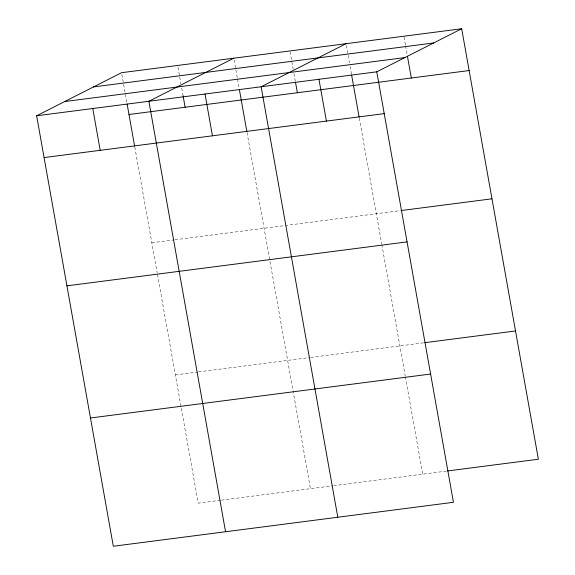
<?xml version="1.0" encoding="UTF-8"?>
<svg xmlns="http://www.w3.org/2000/svg" width="575" height="575" viewBox="0 0 575 575"><rect width="100%" height="100%" fill="white"/><g stroke="black" fill="none" stroke-linecap="round" stroke-linejoin="round"><path stroke-width="0.43" stroke-dasharray="2.88 2.16" d="M151.836 242.765L174.11 239.883M175.001 239.768L400.351 210.651M175.375 374.914L197.649 372.032M198.54 371.917L309.896 357.528M310.787 357.413L423.89 342.801M220.498 500.3L198.224 503.175L157.327 273.599M221.382 500.185L332.738 485.796M333.629 485.681L446.732 471.062M404.017 37.095L405.411 44.929M405.569 45.799L407.122 54.51M346.344 45.432L349.449 62.847M350.067 66.333L351.469 74.168M359.274 117.997L381.663 243.707M381.822 244.591L405.188 375.777M405.346 376.654L422.718 474.167M290.066 51.815L293.171 69.23M293.947 73.586L295.342 81.42M234.104 59.937L237.36 78.229M237.511 79.098L239.222 88.672M247.027 132.502L310.471 488.671M177.977 67.189L180.924 83.734M181.7 88.09L183.094 95.924M121.857 74.441L126.974 103.177M134.78 147.006L157.169 272.715"/><path stroke-width="0.86" d="M461.682 28.75L376.776 71.825L453.452 502.298L113.318 546.25L36.635 115.776L121.548 72.702L461.682 28.75L538.365 459.224L447.623 470.947M233.788 58.197L148.882 101.272L225.558 531.746M346.035 43.693L261.129 86.767L337.805 517.241M93.524 86.918L433.665 42.967M64.659 101.559L404.793 57.608M36.635 115.776L376.776 71.825M128.987 114.497L469.128 70.545M44.081 157.572L384.222 113.62M401.235 210.536L491.977 198.806M66.93 285.84L407.071 241.881M424.781 342.686L515.516 330.963M90.469 417.989L430.61 374.037M407.431 56.249L411.305 78.02M351.62 75.038L359.116 117.113M318.952 79.292L326.399 121.095M295.5 82.29L297.361 92.74M239.373 89.542L246.869 131.618M205.009 94.02L212.448 135.815M183.094 95.924L185.114 107.245M127.125 104.046L134.622 146.122M92.762 108.524L100.201 150.319"/></g></svg>
